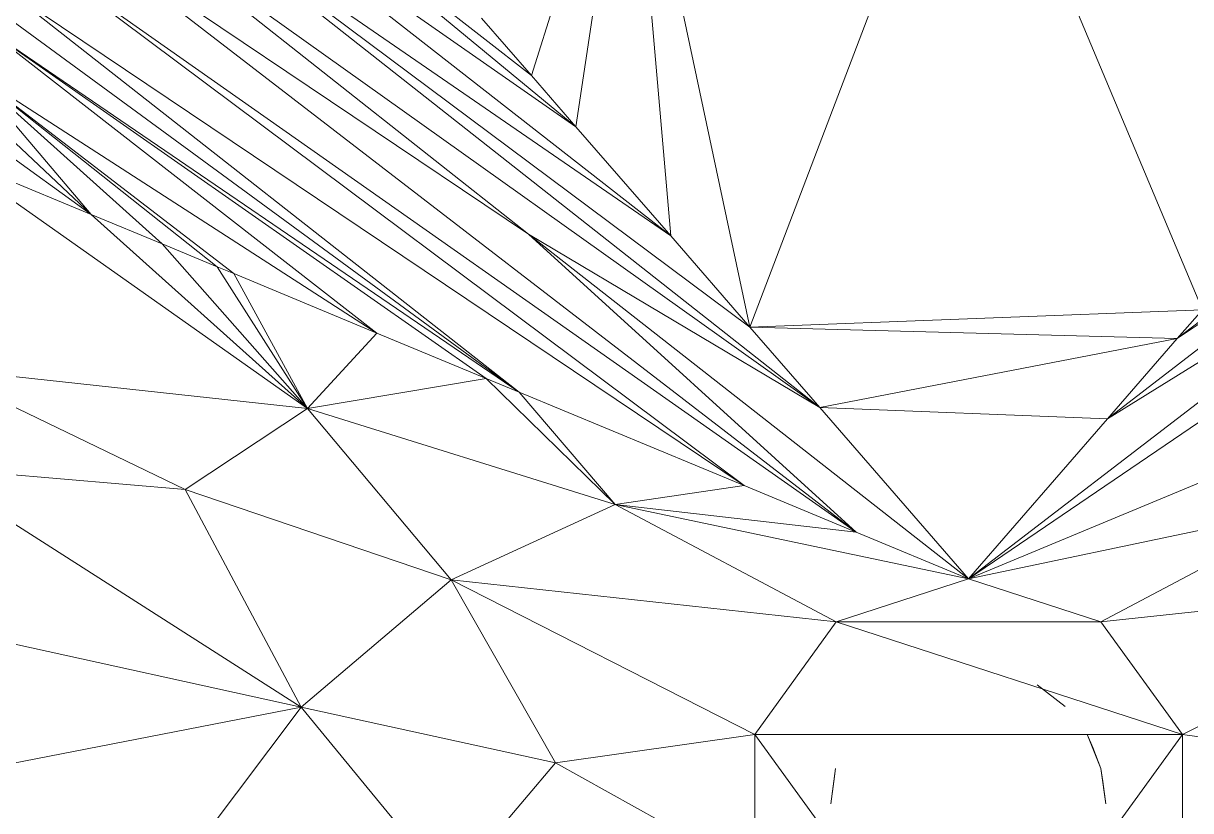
# Model space of a CAD drawing. Header units: inches. Extents: x 1 to 127281, y -26064 to 104775.
# Drawn here: x 25514.81 to 25520.65, y -22411.91 to -22407.98 of the extents above; entities that cross this region are included whole.
import ezdxf

# ---------------------------------------------------------------- set-up
doc = ezdxf.new("R2010")
doc.units = ezdxf.units.IN
doc.header["$MEASUREMENT"] = 0
doc.layers.add('A-GENM', color=13, linetype='Continuous', lineweight=9)

# ---------------------------------------------------------------- blocks, each defined once
blk = doc.blocks.new('Drinking_Founta_ - Phase 10')
at = {"layer": 'A-GENM'}
for p, q in [((22.9068, 20.8134), (23.9995, 23.6874)), ((25.1685, 20.8998), (23.9995, 23.6874)), ((21.814, 22.0717), (22.3062, 23.6273)), ((22.3062, 23.6273), (22.0366, 21.8153)), ((22.5112, 21.2704), (22.3062, 23.6273)), ((22.3062, 23.6273), (22.9068, 20.8134)), ((21.814, 22.0717), (20.188, 23.3402)), ((20.188, 23.3402), (22.0366, 21.8153)), ((22.5112, 21.2704), (19.9917, 23.2392)), ((22.0366, 21.8153), (19.9917, 23.2392)), ((22.5112, 21.2704), (19.7925, 23.1395)), ((22.9068, 20.8134), (19.7925, 23.1395)), ((19.7925, 23.1395), (23.2554, 20.412)), ((21.7993, 21.2777), (19.6226, 22.9989)), ((23.2554, 20.412), (19.6226, 22.9989)), ((19.4527, 22.8568), (21.7993, 21.2777)), ((19.4527, 22.8568), (23.437, 19.788)), ((19.3179, 22.6825), (22.8775, 20.0224)), ((19.3179, 22.6825), (23.437, 19.788)), ((22.8775, 20.0224), (19.1802, 22.5067)), ((19.1802, 22.5067), (21.7525, 20.4882)), ((19.1333, 22.4071), (21.7525, 20.4882)), ((21.814, 22.0717), (21.565, 22.3588)), ((19.0864, 22.3061), (21.0405, 20.7841)), ((19.0864, 22.3061), (21.5884, 20.557)), ((19.0864, 22.3061), (21.7525, 20.4882)), ((19.6138, 21.3773), (18.9927, 22.1054)), ((19.9683, 21.2294), (18.9927, 22.1054)), ((18.9927, 22.1054), (21.0405, 20.7841)), ((18.9927, 22.1054), (20.3257, 21.0814)), ((18.9927, 22.1054), (20.2437, 21.1151)), ((21.814, 22.0717), (22.0366, 21.8153)), ((18.9663, 21.9838), (19.6138, 21.3773)), ((18.94, 21.8622), (19.6138, 21.3773)), ((22.5112, 21.2704), (22.0366, 21.8153)), ((26.3228, 21.7421), (25.0425, 20.7562)), ((18.8989, 21.6732), (19.6138, 21.3773)), ((18.8989, 21.6732), (20.6948, 20.4076)), ((24.6939, 20.3549), (26.3638, 21.6425)), ((25.0425, 20.7562), (26.3638, 21.6425)), ((23.9995, 19.5551), (26.5279, 21.496)), ((24.6939, 20.3549), (26.5279, 21.496)), ((19.6138, 21.3773), (19.9683, 21.2294)), ((19.6138, 21.3773), (20.6948, 20.4076)), ((23.9995, 19.5551), (26.73, 21.4125)), ((23.9995, 19.5551), (21.7993, 21.2777)), ((21.7993, 21.2777), (23.2554, 20.412)), ((21.7993, 21.2777), (23.437, 19.788)), ((22.5112, 21.2704), (22.9068, 20.8134)), ((19.9683, 21.2294), (20.6948, 20.4076)), ((19.9683, 21.2294), (20.2437, 21.1151)), ((20.6948, 20.4076), (20.2437, 21.1151)), ((20.3257, 21.0814), (20.2437, 21.1151)), ((21.0405, 20.7841), (20.3257, 21.0814)), ((20.6948, 20.4076), (20.3257, 21.0814)), ((25.1685, 20.8998), (22.9068, 20.8134)), ((25.0425, 20.7562), (25.1685, 20.8998)), ((21.0405, 20.7841), (20.6948, 20.4076)), ((21.0405, 20.7841), (21.5884, 20.557)), ((25.0425, 20.7562), (22.9068, 20.8134)), ((22.9068, 20.8134), (23.2554, 20.412)), ((25.0425, 20.7562), (23.2554, 20.412)), ((25.0425, 20.7562), (24.6939, 20.3549)), ((18.8228, 20.6112), (20.6948, 20.4076)), ((18.8228, 20.6112), (20.0825, 20.0019)), ((21.5884, 20.557), (20.6948, 20.4076)), ((21.5884, 20.557), (21.7525, 20.4882)), ((21.5884, 20.557), (22.2329, 19.9271)), ((22.8775, 20.0224), (21.7525, 20.4882)), ((21.7525, 20.4882), (22.2329, 19.9271)), ((20.6948, 20.4076), (20.0825, 20.0019)), ((20.6948, 20.4076), (21.4126, 19.5507)), ((20.6948, 20.4076), (22.2329, 19.9271)), ((23.9995, 19.5551), (23.2554, 20.412)), ((24.6939, 20.3549), (23.2554, 20.412)), ((23.9995, 19.5551), (24.6939, 20.3549)), ((18.7876, 20.1117), (20.0825, 20.0019)), ((18.7876, 20.1117), (20.6626, 18.9135)), ((25.2739, 20.0853), (23.9995, 19.5551)), ((22.8775, 20.0224), (22.2329, 19.9271)), ((22.8775, 20.0224), (23.437, 19.788)), ((21.4126, 19.5507), (20.0825, 20.0019)), ((20.0825, 20.0019), (20.6626, 18.9135)), ((21.4126, 19.5507), (22.2329, 19.9271)), ((23.3374, 19.3397), (22.2329, 19.9271)), ((23.9995, 19.5551), (22.2329, 19.9271)), ((23.437, 19.788), (22.2329, 19.9271)), ((25.7661, 19.9271), (23.9995, 19.5551)), ((25.7661, 19.9271), (24.6616, 19.3397)), ((23.9995, 19.5551), (23.437, 19.788)), ((21.4126, 19.5507), (20.6626, 18.9135)), ((22.9302, 18.7772), (21.4126, 19.5507)), ((23.3374, 19.3397), (21.4126, 19.5507)), ((21.9341, 18.6352), (21.4126, 19.5507)), ((23.3374, 19.3397), (23.9995, 19.5551)), ((24.6616, 19.3397), (23.9995, 19.5551)), ((26.5864, 19.5507), (24.6616, 19.3397)), ((25.0689, 18.7772), (26.5864, 19.5507)), ((18.7788, 19.328), (20.6626, 18.9135)), ((22.9302, 18.7772), (23.3374, 19.3397)), ((23.3374, 19.3397), (25.0689, 18.7772)), ((23.3374, 19.3397), (24.6616, 19.3397)), ((25.0689, 18.7772), (24.6616, 19.3397)), ((24.4829, 18.9164), (24.3423, 19.0248)), ((18.77, 18.5458), (20.6626, 18.9135)), ((20.0679, 18.1225), (20.6626, 18.9135)), ((21.9341, 18.6352), (20.6626, 18.9135)), ((20.6626, 18.9135), (21.4068, 18.0111)), ((22.9302, 18.7772), (21.9341, 18.6352)), ((22.9302, 18.7772), (22.9302, 18.0829)), ((22.9302, 18.7772), (25.0689, 18.7772)), ((22.9302, 18.7772), (23.9995, 17.3051)), ((25.0689, 18.7772), (23.9995, 17.3051)), ((24.6616, 18.6073), (24.5943, 18.7743)), ((24.5943, 18.7743), (24.6206, 18.7128)), ((25.0689, 18.7772), (25.0689, 18.0829)), ((25.0689, 18.7772), (26.065, 18.6352)), ((24.6616, 18.6073), (24.6206, 18.7128)), ((21.9341, 18.6352), (21.4068, 18.0111)), ((22.9302, 18.0829), (21.9341, 18.6352)), ((23.3345, 18.6073), (23.3111, 18.4301)), ((23.3345, 18.6073), (23.3257, 18.5414)), ((24.6616, 18.6073), (24.6851, 18.4301)), ((24.6616, 18.6073), (24.6704, 18.5414)), ((23.3111, 18.4301), (23.3257, 18.5414)), ((24.6851, 18.4301), (24.6704, 18.5414))]:
    blk.add_line(p, q, dxfattribs=at)
blk = doc.blocks.new('Locker Rooms_Ryan_ifc-1-Site Plan - Phase 1')
at = {"lineweight": 9}
blk.add_blockref('Drinking_Founta_ - Phase 10', (25495.5386, -22430.3109), dxfattribs=at)

msp = doc.modelspace()

# ---------------------------------------------------------------- block references
at = {"lineweight": 5}
msp.add_blockref('Locker Rooms_Ryan_ifc-1-Site Plan - Phase 1', (0, 0), dxfattribs=at)

doc.saveas('drawing.dxf')
